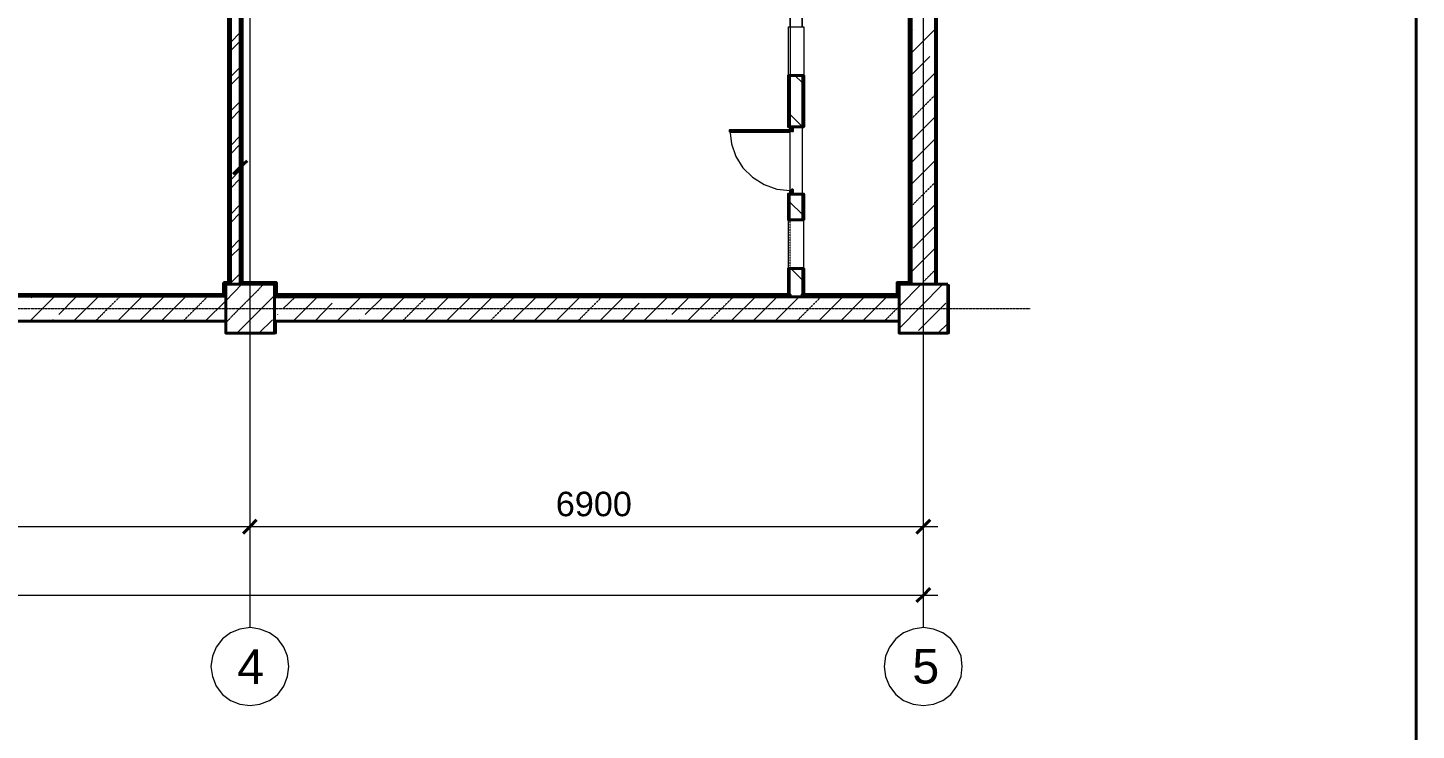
# Model space of a CAD drawing. Header units: millimetres. Extents: x -83618 to -12593, y -3271 to 55593.
# Drawn here: x -38448 to -24218, y 16603 to 23799 of the extents above; entities that cross this region are included whole.
import ezdxf

# ---------------------------------------------------------------- set-up
doc = ezdxf.new("R2010")
doc.units = ezdxf.units.MM
doc.linetypes.add('PDF_IMPORT', pattern=[1, 0.8, -0.2])
doc.layers.add('PDF _Геометрия', color=7, linetype='Continuous')
doc.layers.add('PDF _Текст', color=7, linetype='Continuous')
doc.layers.add('printme', color=5, linetype='Continuous', lineweight=40, plot=False)
doc.styles.add('PDF Arial', font='arial.ttf')

msp = doc.modelspace()

# ---------------------------------------------------------------- linework, layer by layer
at = {"layer": 'PDF _Геометрия', "linetype": 'PDF_IMPORT', "lineweight": 9, "ltscale": 0.786667}
for points in [[(-36170.13942, 17656.98676), (-36170.13942, 47496.07923)], [(-29268.23496, 17656.98676), (-29268.23496, 47496.07923)]]:
    msp.add_lwpolyline(points, dxfattribs=at)
at = {"layer": 'PDF _Геометрия', "lineweight": 40}
for points in [[(-36271.76255, 26201.79854), (-36271.76255, 21171.45345), (-36369.15139, 21171.45345), (-36369.15139, 26222.97003)], [(-36271.76255, 26222.97003), (-36271.76255, 21171.45345), (-36250.59106, 21171.45345), (-36250.59106, 26201.79854)], [(-29416.43536, 26053.59814), (-29416.43536, 21188.39064), (-29395.26387, 21188.39064), (-29395.26387, 24584.297)], [(-29395.26387, 21171.45345), (-29539.22998, 21171.45345), (-29539.22998, 21188.39064), (-29395.26387, 21188.39064), (-29395.26387, 21171.45345), (-29395.26387, 24584.297)], [(-29145.44034, 24584.297), (-29145.44034, 21171.45345)], [(-36199.7795, 22437.50832), (-36271.76255, 22369.75956), (-36343.7456, 22297.77651)], [(-36419.96295, 20794.601), (-40971.83246, 20794.601), (-41120.03286, 20794.601), (-40971.83246, 20794.601), (-40971.83246, 19494.67175), (-41120.03286, 19494.67175), (-46023.34904, 19494.67175), (-46171.54944, 19494.67175), (-46171.54944, 20671.80638), (-46522.99611, 20671.80638), (-46023.34904, 20671.80638), (-46023.34904, 21171.45345), (-46522.99611, 21171.45345), (-46023.34904, 21171.45345), (-46023.34904, 21044.42453), (-46171.54944, 21044.42453)], [(-46171.54944, 20671.80638), (-46023.34904, 20671.80638), (-46023.34904, 19647.10645), (-41120.03286, 19647.10645), (-41120.03286, 20697.21216), (-41128.50146, 20697.21216), (-41128.50146, 20676.04067), (-41323.27913, 20676.04067), (-41323.27913, 20697.21216), (-41323.27913, 20794.601), (-41323.27913, 21044.42453), (-41323.27913, 21065.59602), (-40971.83246, 21065.59602), (-36419.96295, 21065.59602), (-36419.96295, 21044.42453)], [(-29518.05849, 21044.42453), (-29539.22998, 21044.42453), (-29539.22998, 21171.45345), (-29518.05849, 21171.45345), (-29518.05849, 21044.42453), (-35920.31588, 21044.42453), (-35920.31588, 21188.39064), (-35899.1444, 21188.39064), (-35899.1444, 21044.42453), (-35920.31588, 21044.42453)], [(-29518.05849, 20794.601), (-35920.31588, 20794.601)], [(-36102.39066, 18757.90404), (-36170.13942, 18690.15528), (-36242.12247, 18618.17223)], [(-29200.4862, 18757.90404), (-29268.23496, 18690.15528), (-29340.21801, 18618.17223)], [(-29200.4862, 18059.245), (-29268.23496, 17987.26194), (-29340.21801, 17919.51319)]]:
    msp.add_lwpolyline(points, dxfattribs=at)
at = {"layer": 'PDF _Геометрия', "lineweight": 18}
for points in [[(-30513.11834, 23809.42061), (-30496.18115, 23809.42061), (-30496.18115, 23309.77354), (-30513.11834, 23309.77354), (-30513.11834, 22784.72069), (-30513.11834, 23309.77354), (-30635.91296, 23309.77354), (-30652.85015, 23309.77354), (-30652.85015, 23809.42061), (-30635.91296, 23809.42061), (-30635.91296, 26053.59814), (-30635.91296, 23809.42061), (-30513.11834, 23809.42061), (-30513.11834, 26053.59814), (-30513.11834, 26201.79854), (-30513.11834, 26053.59814)], [(-29128.50315, 24584.297), (-29128.50315, 21171.45345)], [(-30513.11834, 21065.59602), (-30513.11834, 21332.35674)], [(-29018.41142, 21167.21915), (-29005.70853, 21167.21915), (-29005.70853, 20667.57208), (-29505.3556, 20667.57208), (-29505.3556, 20671.80638), (-29505.3556, 20667.57208), (-29005.70853, 20667.57208), (-29005.70853, 21167.21915)], [(-40971.83246, 21044.42453), (-36419.96295, 21044.42453), (-40971.83246, 21044.42453), (-41323.27913, 21044.42453)], [(-36419.96295, 20794.601), (-40971.83246, 20794.601), (-40971.83246, 19494.67175), (-46171.54944, 19494.67175), (-46171.54944, 20667.57208), (-46506.05892, 20667.57208), (-46506.05892, 20671.80638), (-46506.05892, 20667.57208), (-46171.54944, 20667.57208), (-46171.54944, 19494.67175), (-40971.83246, 19494.67175), (-40971.83246, 20794.601)], [(-29518.05849, 20794.601), (-35903.37869, 20794.601), (-35903.37869, 20667.57208), (-36407.26006, 20667.57208), (-36407.26006, 20671.80638), (-36407.26006, 20667.57208), (-35903.37869, 20667.57208), (-35903.37869, 20794.601)], [(-36572.39765, 17254.72852), (-36555.46046, 17153.10539), (-36517.35179, 17055.71656), (-36453.83733, 16971.03061), (-36369.15139, 16907.51615), (-36275.99685, 16869.40748), (-36170.13942, 16856.70459), (-36068.51628, 16869.40748), (-35971.12745, 16907.51615), (-35886.4415, 16971.03061), (-35822.92705, 17055.71656), (-35784.81837, 17153.10539), (-35772.11548, 17254.72852), (-35784.81837, 17360.58596), (-35822.92705, 17453.74049), (-35886.4415, 17538.42644), (-35971.12745, 17601.9409), (-36068.51628, 17640.04957), (-36170.13942, 17656.98676), (-36275.99685, 17640.04957), (-36369.15139, 17601.9409), (-36453.83733, 17538.42644), (-36517.35179, 17453.74049), (-36555.46046, 17360.58596)], [(-29670.49319, 17254.72852), (-29657.7903, 17153.10539), (-29615.44733, 17055.71656), (-29551.93287, 16971.03061), (-29471.48122, 16907.51615), (-29374.09239, 16869.40748), (-29268.23496, 16856.70459), (-29166.61182, 16869.40748), (-29069.22299, 16907.51615), (-28988.77134, 16971.03061), (-28925.25688, 17055.71656), (-28882.91391, 17153.10539), (-28870.21102, 17254.72852), (-28882.91391, 17360.58596), (-28925.25688, 17453.74049), (-28988.77134, 17538.42644), (-29069.22299, 17601.9409), (-29166.61182, 17640.04957), (-29268.23496, 17656.98676), (-29374.09239, 17640.04957), (-29471.48122, 17601.9409), (-29551.93287, 17538.42644), (-29615.44733, 17453.74049), (-29657.7903, 17360.58596)]]:
    msp.add_lwpolyline(points, close=True, dxfattribs=at)
at = {"layer": 'PDF _Геометрия', "linetype": 'PDF_IMPORT', "lineweight": 9}
msp.add_lwpolyline([(-30635.91296, 25901.16344), (-30635.91296, 22852.46944)], dxfattribs=at)
at = {"layer": 'PDF _Геометрия', "lineweight": 40}
for points in [[(-36390.32287, 25210.97299), (-36390.32287, 21171.45345), (-36369.15139, 21171.45345), (-36369.15139, 25210.97299)], [(-30513.11834, 23309.77354), (-30496.18115, 23309.77354), (-30496.18115, 22784.72069), (-30513.11834, 22784.72069), (-30635.91296, 22784.72069), (-30652.85015, 22784.72069), (-30652.85015, 23309.77354), (-30635.91296, 23309.77354)], [(-30513.11834, 21832.00381), (-30496.18115, 21832.00381), (-30496.18115, 22094.53024), (-30513.11834, 22094.53024), (-30635.91296, 22094.53024), (-30652.85015, 22094.53024), (-30652.85015, 21832.00381), (-30635.91296, 21832.00381)], [(-30513.11834, 21044.42453), (-29539.22998, 21044.42453), (-29539.22998, 21065.59602), (-30513.11834, 21065.59602), (-30513.11834, 21044.42453), (-30635.91296, 21044.42453), (-30635.91296, 21065.59602), (-30652.85015, 21065.59602), (-30652.85015, 21332.35674), (-30635.91296, 21332.35674), (-30513.11834, 21332.35674), (-30496.18115, 21332.35674), (-30496.18115, 21065.59602), (-30513.11834, 21065.59602)], [(-36441.13444, 21188.39064), (-36441.13444, 21065.59602), (-36419.96295, 21065.59602), (-36419.96295, 21188.39064)], [(-36390.32287, 21188.39064), (-36419.96295, 21188.39064), (-36419.96295, 21171.45345), (-36390.32287, 21171.45345)], [(-35920.31588, 21171.45345), (-35920.31588, 20671.80638), (-36419.96295, 20671.80638), (-36419.96295, 21171.45345)], [(-35920.31588, 21171.45345), (-36419.96295, 21171.45345), (-36419.96295, 20671.80638), (-35920.31588, 20671.80638)], [(-36250.59106, 21171.45345), (-35920.31588, 21171.45345), (-35920.31588, 21188.39064), (-36250.59106, 21188.39064)], [(-35899.1444, 21044.42453), (-30635.91296, 21044.42453), (-30635.91296, 21065.59602), (-35899.1444, 21065.59602)], [(-29018.41142, 21171.45345), (-29018.41142, 20671.80638), (-29518.05849, 20671.80638), (-29518.05849, 21171.45345)], [(-29018.41142, 21171.45345), (-29518.05849, 21171.45345), (-29518.05849, 20671.80638), (-29018.41142, 20671.80638)]]:
    msp.add_lwpolyline(points, close=True, dxfattribs=at)
at = {"layer": 'PDF _Геометрия', "color": 49, "lineweight": 9, "true_color": 0x474747}
for points in [[(-29395.26387, 23538.42559), (-29145.44034, 23788.24913)], [(-29374.09239, 23784.01483), (-29374.09239, 23784.01483)], [(-29395.26387, 23314.00784), (-29204.7205, 23504.55121)], [(-29149.67464, 23559.59708), (-29149.67464, 23559.59708)], [(-29395.26387, 23089.59009), (-29145.44034, 23339.41362)], [(-29395.26387, 22640.75458), (-29145.44034, 22890.57812)], [(-29395.26387, 22416.33683), (-29149.67464, 22661.92607)], [(-29395.26387, 22191.91908), (-29145.44034, 22441.74261)], [(-29395.26387, 21743.08357), (-29145.44034, 21992.90711)], [(-29374.09239, 21539.83731), (-29145.44034, 21768.48936)], [(-29395.26387, 21294.24807), (-29145.44034, 21544.0716)], [(-36631.67781, 20794.601), (-36419.96295, 21002.08156), (-36254.82536, 21171.45345)], [(-29518.05849, 21167.21915), (-29518.05849, 21171.45345)], [(-29518.05849, 20718.38365), (-29069.22299, 21171.45345)], [(-29518.05849, 20942.8014), (-29293.64074, 21171.45345)], [(-38427.01983, 20794.601), (-38177.1963, 21044.42453)], [(-38414.31694, 21031.72164), (-38410.08264, 21035.95594)], [(-38130.61903, 20862.34975), (-37952.77854, 21044.42453)], [(-37978.18433, 20794.601), (-37728.36079, 21044.42453)], [(-37529.34882, 20794.601), (-37279.52529, 21044.42453)], [(-37292.22818, 20807.30389), (-37055.10753, 21044.42453)], [(-37080.51332, 20794.601), (-36830.68978, 21044.42453)], [(-36305.63693, 20671.80638), (-35920.31588, 21057.12742)], [(-35831.39564, 20921.62991), (-35704.36672, 21044.42453)], [(-35729.77251, 20794.601), (-35479.94897, 21044.42453)], [(-35505.35475, 20794.601), (-35327.51427, 20976.67578)], [(-35280.937, 20794.601), (-35031.11347, 21044.42453)], [(-35268.23411, 21031.72164), (-35268.23411, 21035.95594)], [(-34988.77049, 20862.34975), (-34806.69571, 21044.42453)], [(-34832.1015, 20794.601), (-34582.27796, 21044.42453)], [(-34383.26599, 20794.601), (-34133.44246, 21044.42453)], [(-34146.14535, 20807.30389), (-33909.0247, 21044.42453)], [(-33934.43049, 20794.601), (-33684.60695, 21044.42453)], [(-33485.59498, 20794.601), (-33235.77145, 21044.42453)], [(-33261.17723, 20794.601), (-33024.05659, 21031.72164)], [(-33036.75948, 20794.601), (-32786.93594, 21044.42453)], [(-32587.92397, 20794.601), (-32338.10044, 21044.42453)], [(-32363.50622, 20794.601), (-32181.43144, 20976.67578)], [(-32139.08847, 20794.601), (-31889.26493, 21044.42453)], [(-32126.38558, 21031.72164), (-32122.15128, 21035.95594)], [(-31846.92196, 20862.34975), (-31664.84718, 21044.42453)], [(-31690.25296, 20794.601), (-31440.42943, 21044.42453)], [(-31241.41746, 20794.601), (-30991.59392, 21044.42453)], [(-31004.29682, 20807.30389), (-30767.17617, 21044.42453)], [(-30792.58195, 20794.601), (-30542.75842, 21044.42453)], [(-30343.74645, 20794.601), (-30093.92291, 21044.42453)], [(-30119.3287, 20794.601), (-29882.20805, 21031.72164)], [(-29894.91094, 20794.601), (-29645.08741, 21044.42453)], [(-29319.04652, 20697.21216), (-29039.58291, 20976.67578)], [(-38189.89919, 20807.30389), (-38185.66489, 20811.53819)], [(-36081.21918, 20671.80638), (-35941.48737, 20807.30389)], [(-35886.4415, 20862.34975), (-35886.4415, 20866.58405)], [(-35043.81636, 20807.30389), (-35043.81636, 20811.53819)], [(-31901.96782, 20807.30389), (-31897.73353, 20811.53819)], [(-29120.03455, 20671.80638), (-29018.41142, 20769.19521)]]:
    msp.add_lwpolyline(points, dxfattribs=at)
at = {"layer": 'PDF _Геометрия', "lineweight": 9}
for points in [[(-36369.15139, 23648.51732), (-36271.76255, 23750.14045)], [(-36369.15139, 23563.83137), (-36271.76255, 23661.22021)], [(-36259.05966, 23716.26607), (-36271.76255, 23690.86029)], [(-36254.82536, 23623.11154), (-36271.76255, 23648.51732)], [(-29395.26387, 23728.96897), (-29403.73247, 23745.90615)], [(-29416.43536, 23563.83137), (-29395.26387, 23563.83137)], [(-36369.15139, 23297.07065), (-36271.76255, 23394.45949)], [(-36373.38568, 23314.00784), (-36390.32287, 23284.36776)], [(-36369.15139, 23212.38471), (-36271.76255, 23309.77354)], [(-30513.11834, 23237.79049), (-30585.10139, 23309.77354)], [(-30513.11834, 23055.71571), (-30500.41545, 23055.71571)], [(-29416.43536, 23157.33884), (-29395.26387, 23157.33884)], [(-36369.15139, 22945.62398), (-36271.76255, 23043.01282)], [(-36369.15139, 22856.70374), (-36271.76255, 22958.32687)], [(-36267.52825, 23030.30993), (-36271.76255, 23038.77852)], [(-30513.11834, 22788.95498), (-30635.91296, 22911.7496)], [(-29416.43536, 22852.46944), (-29395.26387, 22852.46944)], [(-36369.15139, 22589.94302), (-36271.76255, 22691.56615)], [(-36369.15139, 22505.25707), (-36271.76255, 22606.8802)], [(-29416.43536, 22445.97691), (-29395.26387, 22445.97691)], [(-36369.15139, 22238.49635), (-36271.76255, 22340.11948)], [(-36369.15139, 22153.8104), (-36271.76255, 22255.43354)], [(-36386.08857, 22022.54719), (-36390.32287, 22026.78149)], [(-36369.15139, 21887.04968), (-36271.76255, 21988.67281)], [(-36250.59106, 21988.67281), (-36267.52825, 22014.07859)], [(-30513.11834, 21891.28397), (-30635.91296, 22009.8443)], [(-30513.11834, 21937.86124), (-30500.41545, 21937.86124)], [(-29416.43536, 22039.48438), (-29395.26387, 22039.48438)], [(-36373.38568, 21793.89514), (-36390.32287, 21823.53522)], [(-36369.15139, 21802.36373), (-36271.76255, 21903.98687)], [(-30496.18115, 21908.22116), (-30508.88404, 21882.81538)], [(-36369.15139, 21535.60301), (-36271.76255, 21637.22614)], [(-29407.96677, 21755.78646), (-29416.43536, 21747.31787)], [(-29416.43536, 21734.61498), (-29395.26387, 21734.61498)], [(-36369.15139, 21586.41458), (-36377.61998, 21599.11747)], [(-36369.15139, 21450.91706), (-36271.76255, 21548.3059)], [(-29395.26387, 21493.26004), (-29407.96677, 21514.43152)], [(-36254.82536, 21484.79144), (-36271.76255, 21455.15136)], [(-29395.26387, 21374.69971), (-29403.73247, 21361.99682)], [(-36369.15139, 21184.15634), (-36271.76255, 21281.54518)], [(-30648.61585, 21226.49931), (-30652.85015, 21239.2022)], [(-30513.11834, 21218.03072), (-30627.44436, 21332.35674)], [(-30513.11834, 21328.12245), (-30500.41545, 21328.12245)], [(-30496.18115, 21298.48236), (-30500.41545, 21290.01377)], [(-29416.43536, 21328.12245), (-29395.26387, 21328.12245)], [(-38376.20827, 21065.59602), (-38384.67686, 21044.42453)], [(-38287.28802, 21044.42453), (-38299.99092, 21065.59602)], [(-37702.95501, 21044.42453), (-37711.4236, 21061.36172)], [(-36419.96295, 21065.59602), (-36436.90014, 21095.2361)], [(-36419.96295, 21065.59602), (-36419.96295, 21065.59602)], [(-36297.16833, 21171.45345), (-36271.76255, 21196.85923)], [(-35556.16632, 21065.59602), (-35568.86921, 21048.65883)], [(-35323.27997, 21065.59602), (-35335.98287, 21044.42453)], [(-35009.94198, 21057.12742), (-35014.17628, 21065.59602)], [(-34506.06061, 21061.36172), (-34514.52921, 21044.42453)], [(-33828.57306, 21044.42453), (-33841.27595, 21065.59602)], [(-33595.68671, 21052.89313), (-33604.1553, 21065.59602)], [(-33561.81233, 21065.59602), (-33561.81233, 21065.59602)], [(-33007.1194, 21044.42453), (-33019.82229, 21065.59602)], [(-32740.35867, 21065.59602), (-32744.59297, 21061.36172)], [(-32507.47233, 21065.59602), (-32515.94092, 21048.65883)], [(-32418.55208, 21044.42453), (-32431.25498, 21061.36172)], [(-31686.01867, 21065.59602), (-31698.72156, 21044.42453)], [(-31453.13232, 21061.36172), (-31461.60091, 21044.42453)], [(-31139.79433, 21061.36172), (-31139.79433, 21065.59602)], [(-30508.88404, 21192.62493), (-30513.11834, 21201.09353)], [(-30513.11834, 21124.87618), (-30500.41545, 21124.87618)], [(-30043.11135, 21065.59602), (-30055.81424, 21044.42453)], [(-29729.77335, 21057.12742), (-29734.00765, 21065.59602)], [(-29691.66468, 21065.59602), (-29695.89898, 21061.36172)], [(-38147.55622, 21052.89313), (-38151.79051, 21044.42453)], [(-37330.33685, 21048.65883), (-37330.33685, 21044.42453)], [(-34882.91306, 21044.42453), (-34887.14736, 21048.65883)], [(-34277.40856, 21048.65883), (-34277.40856, 21044.42453)], [(-32867.38759, 21052.89313), (-32871.62189, 21044.42453)], [(-29602.74444, 21044.42453), (-29606.97873, 21048.65883)]]:
    msp.add_lwpolyline(points, dxfattribs=at)
at = {"layer": 'PDF _Геометрия', "lineweight": 18}
for points in [[(-30635.91296, 23309.77354), (-30635.91296, 22784.72069)], [(-30606.27288, 22784.72069), (-30513.11834, 22784.72069), (-30513.11834, 22094.53024), (-30606.27288, 22094.53024)], [(-31254.12035, 22750.84631), (-31237.18316, 22611.1145), (-31190.60589, 22479.85129), (-31118.62284, 22365.52526), (-31021.234, 22268.13643), (-30902.67368, 22191.91908), (-30771.41047, 22145.34181), (-30635.91296, 22132.63892), (-30635.91296, 22733.90912)], [(-36271.76255, 22318.94799), (-36271.76255, 22369.75956), (-36271.76255, 22517.95996)], [(-29395.26387, 22318.94799), (-29395.26387, 22369.75956), (-29395.26387, 22517.95996)], [(-30635.91296, 21065.59602), (-30635.91296, 21332.35674), (-30513.11834, 21332.35674), (-30496.18115, 21332.35674), (-30496.18115, 21832.00381), (-30513.11834, 21832.00381), (-30513.11834, 22094.53024), (-30513.11834, 21832.00381), (-30635.91296, 21832.00381), (-30635.91296, 22094.53024)], [(-30635.91296, 21332.35674), (-30652.85015, 21332.35674), (-30652.85015, 21832.00381), (-30635.91296, 21832.00381)], [(-31719.89304, 21044.42453), (-31770.70461, 21044.42453), (-31918.90501, 21044.42453)], [(-36170.13942, 18639.34371), (-36170.13942, 18690.15528), (-36170.13942, 18838.35568)], [(-29268.23496, 18639.34371), (-29268.23496, 18690.15528), (-29268.23496, 18838.35568)], [(-51925.95935, 18690.15528), (-46273.17257, 18690.15528), (-42771.40877, 18690.15528), (-36170.13942, 18690.15528), (-29120.03455, 18690.15528)], [(-29268.23496, 17936.45038), (-29268.23496, 17987.26194), (-29268.23496, 18139.69664)], [(-51925.95935, 17987.26194), (-29120.03455, 17987.26194)]]:
    msp.add_lwpolyline(points, dxfattribs=at)
at = {"layer": 'PDF _Геометрия', "linetype": 'PDF_IMPORT', "lineweight": 18, "ltscale": 0.206667}
msp.add_lwpolyline([(-30635.91296, 21065.59602), (-30635.91296, 23309.77354)], dxfattribs=at)
at = {"layer": 'PDF _Геометрия', "color": 49, "linetype": 'PDF_IMPORT', "lineweight": 9, "ltscale": 0.065997, "true_color": 0x474747}
msp.add_lwpolyline([(-29395.26387, 22865.17233), (-29145.44034, 23114.99587)], dxfattribs=at)
at = {"layer": 'PDF _Геометрия', "lineweight": 30}
for points in [[(-30606.27288, 22767.7835), (-30606.27288, 22784.72069), (-30635.91296, 22784.72069), (-30635.91296, 22767.7835)], [(-30635.91296, 22733.90912), (-30635.91296, 22750.84631), (-31254.12035, 22750.84631), (-31254.12035, 22733.90912)], [(-30606.27288, 22767.7835), (-30635.91296, 22767.7835), (-30635.91296, 22750.84631), (-30618.97577, 22750.84631), (-30618.97577, 22738.14342), (-30606.27288, 22738.14342)], [(-30606.27288, 22115.70173), (-30606.27288, 22141.10751), (-30618.97577, 22141.10751), (-30618.97577, 22132.63892), (-30635.91296, 22132.63892), (-30635.91296, 22115.70173)], [(-30606.27288, 22115.70173), (-30635.91296, 22115.70173), (-30635.91296, 22094.53024), (-30606.27288, 22094.53024)]]:
    msp.add_lwpolyline(points, close=True, dxfattribs=at)
at = {"layer": 'PDF _Геометрия', "color": 49, "linetype": 'PDF_IMPORT', "lineweight": 9, "ltscale": 0.042426, "true_color": 0x474747}
msp.add_lwpolyline([(-29395.26387, 21967.50132), (-29145.44034, 22217.32486)], dxfattribs=at)
at = {"layer": 'PDF _Геометрия', "color": 49, "linetype": 'PDF_IMPORT', "lineweight": 9, "ltscale": 0.016499, "true_color": 0x474747}
msp.add_lwpolyline([(-29293.64074, 21171.45345), (-29145.44034, 21319.65385)], dxfattribs=at)
at = {"layer": 'PDF _Геометрия', "color": 49, "linetype": 'PDF_IMPORT', "lineweight": 9, "ltscale": 0.141421, "true_color": 0x474747}
msp.add_lwpolyline([(-36419.96295, 20777.66381), (-36030.40761, 21171.45345)], dxfattribs=at)
at = {"layer": 'PDF _Геометрия', "linetype": 'PDF_IMPORT', "lineweight": 9, "ltscale": 0.833333}
msp.add_lwpolyline([(-55940.07311, 20921.62991), (-28175.78628, 20921.62991)], dxfattribs=at)
at = {"layer": 'PDF _Геометрия', "color": 49, "linetype": 'PDF_IMPORT', "lineweight": 9, "ltscale": 0.070711, "true_color": 0x474747}
for points in [[(-37753.76658, 20794.601), (-37503.94304, 21044.42453)], [(-31465.83521, 20794.601), (-31216.01168, 21044.42453)]]:
    msp.add_lwpolyline(points, dxfattribs=at)
at = {"layer": 'PDF _Геометрия', "color": 49, "linetype": 'PDF_IMPORT', "lineweight": 9, "ltscale": 0.038909, "true_color": 0x474747}
for points in [[(-36856.09557, 20794.601), (-36606.27203, 21044.42453)], [(-30568.1642, 20794.601), (-30318.34067, 21044.42453)]]:
    msp.add_lwpolyline(points, dxfattribs=at)
at = {"layer": 'PDF _Геометрия', "color": 49, "linetype": 'PDF_IMPORT', "lineweight": 9, "ltscale": 0.069542, "true_color": 0x474747}
msp.add_lwpolyline([(-34607.68374, 20794.601), (-34357.86021, 21044.42453)], dxfattribs=at)
at = {"layer": 'PDF _Геометрия', "color": 49, "linetype": 'PDF_IMPORT', "lineweight": 9, "ltscale": 0.037712, "true_color": 0x474747}
msp.add_lwpolyline([(-33710.01274, 20794.601), (-33460.1892, 21044.42453)], dxfattribs=at)
at = {"layer": 'PDF _Геометрия', "color": 49, "linetype": 'PDF_IMPORT', "lineweight": 9, "ltscale": 0.068354, "true_color": 0x474747}
msp.add_lwpolyline([(-32812.34173, 20794.601), (-32562.51819, 21044.42453)], dxfattribs=at)
at = {"layer": 'PDF _Геометрия', "color": 49, "linetype": 'PDF_IMPORT', "lineweight": 9, "ltscale": 0.013017, "true_color": 0x474747}
msp.add_lwpolyline([(-29670.49319, 20794.601), (-29518.05849, 20942.8014)], dxfattribs=at)
at = {"layer": 'printme', "ltscale": 25}
msp.add_lwpolyline([(-59858.31501, 55593.46474), (-24218.31501, 55593.46474), (-24218.31501, 5193.46474), (-59858.31501, 5193.46474)], close=True, dxfattribs=at)

# ---------------------------------------------------------------- texts
at = {"layer": 'PDF _Текст', "attachment_point": 7, "style": 'PDF Arial'}
for s, insert, char_height in [('6900', (-33036.75628, 18791.79249), 251.014861), ('4', (-36301.40581, 17076.9028), 354.73247), ('5', (-29382.56693, 17076.9028), 354.73247)]:
    msp.add_mtext(s, dxfattribs=dict(at, insert=insert, char_height=char_height))

doc.saveas('drawing.dxf')
